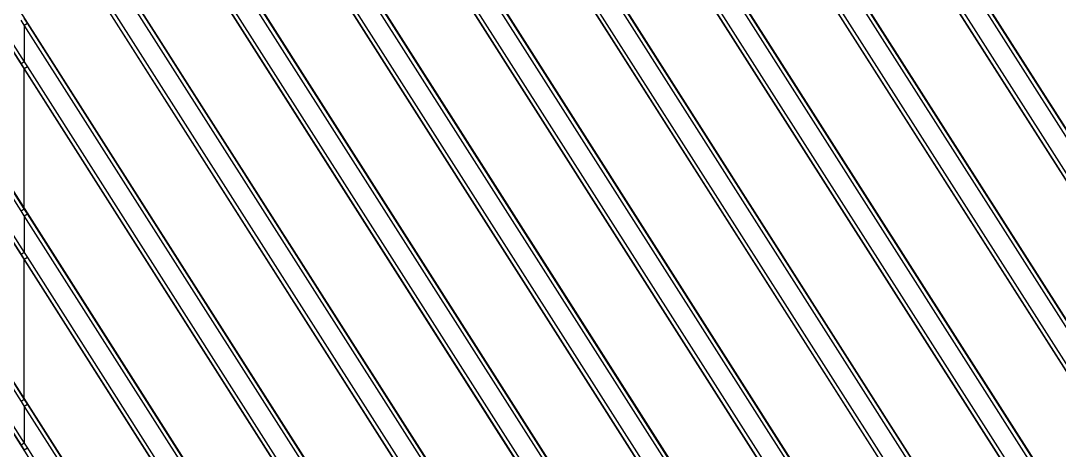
# Model space of a CAD drawing. Header units: millimetres. Extents: x 3299 to 14264, y 1863 to 5555.
# Drawn here: x 10214.8 to 10297, y 3178.1 to 3212 of the extents above; entities that cross this region are included whole.
import ezdxf

# ---------------------------------------------------------------- set-up
doc = ezdxf.new("R2010")
doc.units = ezdxf.units.MM

# ---------------------------------------------------------------- blocks, each defined once
blk = doc.blocks.new('1111')
at = {"color": 7, "linetype": 'Continuous'}
for p, q in [((16003.885, 6996.237), (16182.962, 6715.143)), ((16003.365, 6992.958), (16180.564, 6714.812)), ((16003.885, 6981.161), (16173.358, 6715.143)), ((16003.365, 6977.883), (16170.96, 6714.812)), ((16003.885, 6966.086), (16163.754, 6715.143)), ((16003.365, 6962.807), (16161.356, 6714.812)), ((16003.885, 6951.011), (16154.149, 6715.143)), ((16003.365, 6947.732), (16151.752, 6714.812)), ((16003.885, 6935.935), (16144.545, 6715.143)), ((16157.204, 6755.537), (16044.276, 6932.799)), ((16003.365, 6932.657), (16142.148, 6714.812)), ((16156.952, 6755.377), (16044.024, 6932.638)), ((16044.024, 6929.174), (16154.745, 6755.377)), ((16044.276, 6929.334), (16154.997, 6755.537)), ((16003.885, 6920.86), (16134.941, 6715.143)), ((16003.365, 6917.581), (16132.544, 6714.812)), ((16147.348, 6755.377), (16044.024, 6917.563)), ((16147.6, 6755.537), (16044.276, 6917.724)), ((16044.024, 6914.098), (16145.141, 6755.377)), ((16044.276, 6914.259), (16145.393, 6755.537)), ((16003.885, 6905.784), (16125.337, 6715.143)), ((16003.365, 6902.506), (16122.94, 6714.812)), ((16137.744, 6755.377), (16044.024, 6902.488)), ((16137.996, 6755.537), (16044.276, 6902.648)), ((16044.024, 6899.023), (16135.537, 6755.377)), ((16044.276, 6899.184), (16135.789, 6755.537)), ((16003.885, 6890.709), (16115.733, 6715.143)), ((16128.392, 6755.537), (16044.276, 6887.573)), ((16003.365, 6887.43), (16113.336, 6714.812)), ((16128.14, 6755.377), (16044.024, 6887.412)), ((16044.024, 6883.948), (16125.933, 6755.377)), ((16044.276, 6884.108), (16126.185, 6755.537)), ((16003.885, 6875.634), (16106.129, 6715.143)), ((16003.365, 6872.355), (16103.731, 6714.812)), ((16118.536, 6755.377), (16044.024, 6872.337)), ((16118.788, 6755.537), (16044.276, 6872.497)), ((16044.024, 6868.872), (16116.329, 6755.377)), ((16044.276, 6869.033), (16116.581, 6755.537)), ((16003.885, 6860.558), (16096.525, 6715.143)), ((16003.365, 6857.28), (16094.127, 6714.812)), ((16108.932, 6755.377), (16044.024, 6857.261)), ((16109.184, 6755.537), (16044.276, 6857.422)), ((16044.024, 6853.797), (16106.725, 6755.377)), ((16044.276, 6853.957), (16106.977, 6755.537)), ((16003.885, 6845.483), (16086.921, 6715.143)), ((16021.778, 6844.025), (16044.024, 6809.127)), ((16021.54, 6843.865), (16043.772, 6808.966)), ((16099.58, 6755.537), (16044.276, 6842.347)), ((16003.365, 6842.204), (16084.523, 6714.812)), ((16099.328, 6755.377), (16044.024, 6842.186)), ((16044.024, 6838.721), (16097.12, 6755.377)), ((16044.276, 6838.882), (16097.373, 6755.537)), ((16044.024, 6797.516), (16021.794, 6832.413)), ((16043.772, 6797.356), (16021.527, 6832.252)), ((16021.54, 6828.79), (16043.772, 6793.891)), ((16021.778, 6828.95), (16044.024, 6794.051)), ((16089.724, 6755.377), (16044.024, 6827.111)), ((16089.976, 6755.537), (16044.276, 6827.271)), ((16044.024, 6823.646), (16087.516, 6755.377)), ((16044.276, 6823.807), (16087.768, 6755.537)), ((16038.576, 6817.673), (16044.024, 6809.127)), ((16021.527, 6817.176), (16043.772, 6782.28)), ((16021.794, 6817.337), (16044.024, 6782.441)), ((16021.54, 6813.715), (16043.772, 6778.816)), ((16021.778, 6813.875), (16044.024, 6778.976)), ((16040.92, 6813.443), (16043.772, 6808.966)), ((16044.024, 6812.035), (16043.772, 6812.431)), ((16044.276, 6812.196), (16044.024, 6812.592)), ((16044.024, 6812.035), (16044.276, 6812.196)), ((16044.024, 6812.035), (16044.024, 6809.127)), ((16080.12, 6755.377), (16044.024, 6812.035)), ((16080.372, 6755.537), (16044.276, 6812.196)), ((16044.024, 6809.127), (16043.772, 6808.966)), ((16043.772, 6808.966), (16044.024, 6808.571)), ((16044.024, 6809.127), (16044.276, 6808.731)), ((16044.276, 6808.731), (16044.024, 6808.571)), ((16044.276, 6808.731), (16078.164, 6755.537)), ((16044.024, 6797.516), (16044.024, 6808.571)), ((16044.024, 6808.571), (16077.912, 6755.377)), ((16043.772, 6797.356), (16038.883, 6805.025)), ((16038.328, 6802.437), (16043.772, 6793.891)), ((16038.576, 6802.597), (16044.024, 6794.051)), ((16044.024, 6797.516), (16041.53, 6801.431)), ((16043.772, 6797.356), (16044.024, 6797.516)), ((16044.024, 6796.96), (16043.772, 6797.356)), ((16044.276, 6797.12), (16044.024, 6797.516)), ((16044.024, 6796.96), (16044.276, 6797.12)), ((16070.768, 6755.537), (16044.276, 6797.12)), ((16044.024, 6796.96), (16044.024, 6794.051)), ((16070.515, 6755.377), (16044.024, 6796.96)), ((16044.024, 6794.051), (16043.772, 6793.891)), ((16043.772, 6793.891), (16044.024, 6793.495)), ((16044.024, 6794.051), (16044.276, 6793.656)), ((16044.276, 6793.656), (16044.024, 6793.495)), ((16044.024, 6782.441), (16044.024, 6793.495)), ((16044.024, 6793.495), (16068.308, 6755.377)), ((16044.276, 6793.656), (16068.56, 6755.537)), ((16038.499, 6791.114), (16044.024, 6782.441)), ((16038.576, 6787.522), (16044.024, 6778.976)), ((16040.876, 6786.822), (16043.772, 6782.28)), ((16040.92, 6783.293), (16043.772, 6778.816)), ((16044.024, 6782.441), (16043.772, 6782.28)), ((16043.772, 6782.28), (16044.024, 6781.885)), ((16044.024, 6782.441), (16044.276, 6782.045)), ((16044.276, 6782.045), (16044.024, 6781.885)), ((16044.024, 6781.885), (16044.024, 6778.976)), ((16044.024, 6781.885), (16060.911, 6755.377)), ((16044.276, 6782.045), (16061.163, 6755.537)), ((16044.024, 6778.976), (16043.772, 6778.816)), ((16043.772, 6778.816), (16044.024, 6778.42)), ((16044.024, 6778.976), (16044.276, 6778.58)), ((16044.276, 6778.58), (16044.024, 6778.42)), ((16044.276, 6778.58), (16058.956, 6755.537))]:
    blk.add_line(p, q, dxfattribs=at)
blk = doc.blocks.new('*U162')
blk.add_blockref('1111', (-16308.281, -6888.884))
blk = doc.blocks.new('*U163')
at = {"color": 0, "linetype": 'ByBlock', "lineweight": -2, "transparency": 16777216}
blk.add_blockref('*U162', (600, 0), dxfattribs=at)

msp = doc.modelspace()

# ---------------------------------------------------------------- block references
msp.add_blockref('*U163', (9879.37292, 3288.5531))

doc.saveas('drawing.dxf')
